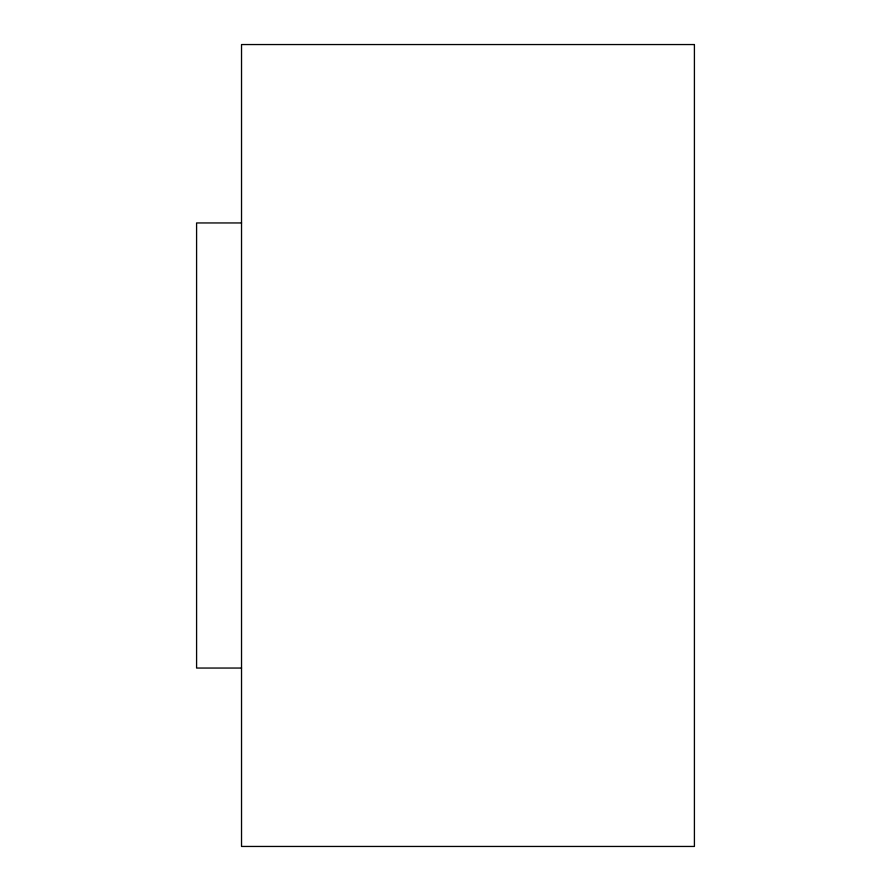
<?xml version="1.0" encoding="UTF-8"?>
<svg xmlns="http://www.w3.org/2000/svg" width="891" height="891" viewBox="0 0 891 891"><rect width="100%" height="100%" fill="white"/><g stroke="black" fill="none" stroke-linecap="round" stroke-linejoin="round"><path stroke-width="1.34" d="M241.528 222.95L196.588 222.95L196.588 668.05L241.528 668.05M694.412 44.55L241.528 44.55L241.528 846.45L694.412 846.45L694.412 44.55"/></g></svg>
